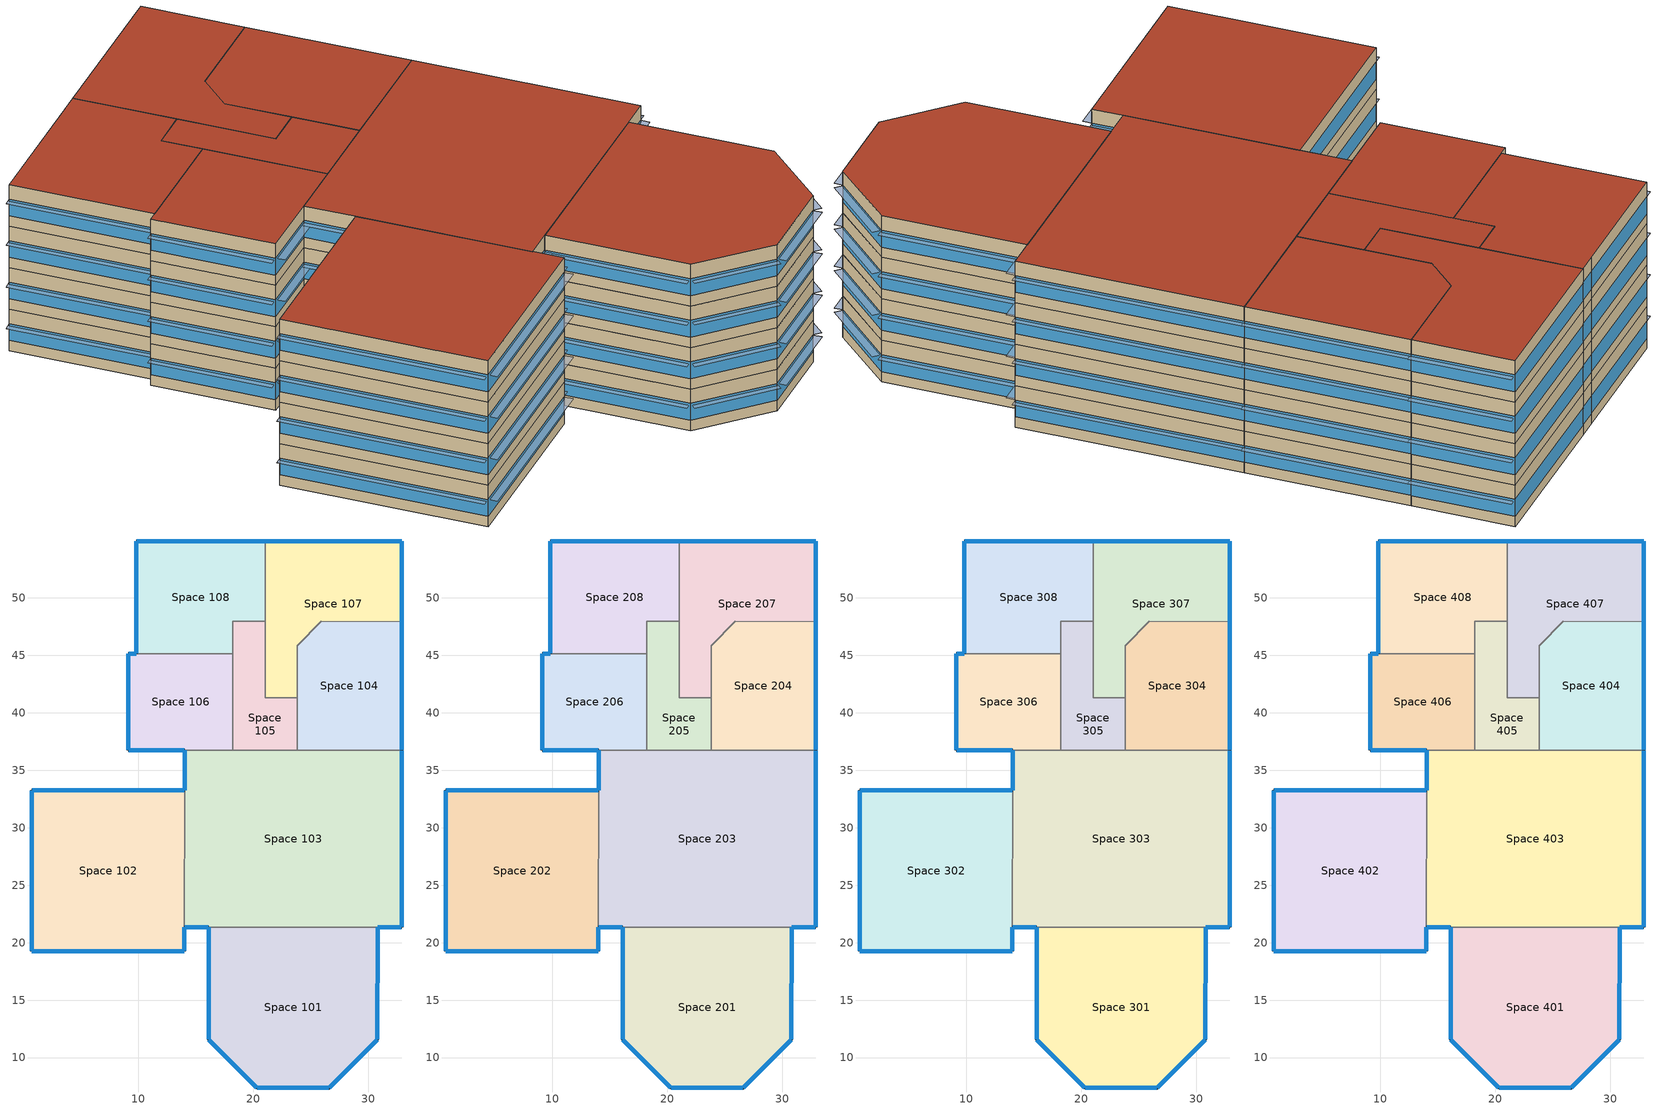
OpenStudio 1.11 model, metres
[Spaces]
Space 101
 floor ground: 16.11,21.36 30.81,21.35 30.8,11.55 26.6,7.35 20.3,7.36 16.1,11.56 z0.09
 wall outside: 16.11,21.36 16.1,11.56 20.3,7.36 26.6,7.35 30.8,11.55 30.81,21.35 z0.09:3.14
 wall to Space 103: 30.81,21.35 16.11,21.36 z0.09:3.14
 window: 20.33,7.36 26.58,7.35 / 26.62,7.37 30.78,11.53 / 30.8,11.58 30.81,21.32 / 16.11,21.33 16.1,11.58 / 16.12,11.54 20.28,7.37 z0.85:2.08
Space 102
 floor ground: 0.71,33.27 14.01,33.26 14.01,19.26 0.71,19.27 z0.09
 wall outside: 14.01,33.26 0.71,33.27 0.71,19.27 14.01,19.26 14.01,21.36 z0.09:3.14
 wall to Space 103: 14.01,21.36 14.01,33.26 z0.09:3.14
 window: 13.99,33.26 0.74,33.27 / 0.73,19.27 13.98,19.26 / 0.71,33.24 0.71,19.29 z0.85:2.08; 14.01,19.28 14.01,21.33 z0.85:2.1
Space 103
 floor ground: 14.02,36.76 32.92,36.75 32.91,21.35 14.01,21.36 z0.09
 wall outside: 14.02,36.76 14.01,33.26 / 30.81,21.35 32.91,21.35 32.92,36.75 / 14.01,21.36 16.11,21.36 z0.09:3.14
 wall to Space 106: 18.22,36.76 14.02,36.76 z0.09:3.14
 wall to Space 105: 23.82,36.75 18.22,36.76 z0.09:3.14
 wall to Space 104: 32.92,36.75 23.82,36.75 z0.09:3.14
 window: 30.83,21.35 32.88,21.35 / 14.03,21.36 16.08,21.36 z0.85:2.1; 14.02,36.73 14.01,33.28 z0.85:2.09; 32.91,21.37 32.92,36.72 z0.85:2.08
Space 104
 floor ground: 25.92,47.95 32.92,47.95 32.92,36.75 23.82,36.75 23.82,45.85 z0.09
 wall outside: 32.92,36.75 32.92,47.95 z0.09:3.14
 wall to Space 107: 32.92,47.95 25.92,47.95 23.82,45.85 23.82,41.3 z0.09:3.14
 wall to Space 105: 23.82,41.3 23.82,36.75 z0.09:3.14
 window: 32.92,36.77 32.92,47.92 z0.85:2.08
Space 105
 floor ground: 18.22,47.96 21.02,47.96 21.02,41.31 23.82,41.3 23.82,36.75 18.22,36.76 z0.09
 wall to Space 108: 21.02,47.96 18.22,47.96 18.22,45.16 z0.09:3.14
 wall to Space 107: 23.82,41.3 21.02,41.31 21.02,47.96 z0.09:3.14
 wall to Space 106: 18.22,45.16 18.22,36.76 z0.09:3.14
Space 106
 floor ground: 9.12,45.16 18.22,45.16 18.22,36.76 9.12,36.76 z0.09
 wall outside: 9.82,45.16 9.12,45.16 9.12,36.76 14.02,36.76 z0.09:3.14
 wall to Space 108: 18.22,45.16 9.82,45.16 z0.09:3.14
 window: 9.14,36.76 13.99,36.76 z0.85:2.09; 9.8,45.16 9.15,45.16 z0.85:2.17; 9.12,45.14 9.12,36.79 z0.85:2.08
Space 107
 floor ground: 21.03,54.96 32.93,54.95 32.92,47.95 25.92,47.95 23.82,45.85 23.82,41.3 21.02,41.31 z0.09
 wall outside: 32.92,47.95 32.93,54.95 21.03,54.96 z0.09:3.14
 wall to Space 108: 21.03,54.96 21.02,47.96 z0.09:3.14
 window: 32.92,47.97 32.93,54.92 / 32.9,54.95 21.05,54.96 z0.85:2.08
Space 108
 floor ground: 19.59,54.96 21.03,54.96 21.02,47.96 18.22,47.96 18.22,45.16 9.82,45.16 9.83,54.95 19.59,54.94 z0.09
 wall outside: 21.03,54.96 19.59,54.96 19.59,54.94 9.83,54.95 9.82,45.16 z0.09:3.14
 window: 21,54.96 19.62,54.96 z0.85:2.12; 9.83,54.92 9.82,45.19 / 19.57,54.94 9.85,54.95 z0.85:2.08
Space 201
 floor to Space 101: 16.11,21.36 30.81,21.35 30.8,11.55 26.6,7.35 20.3,7.36 16.1,11.56 z3.14
 wall outside: 16.11,21.36 16.1,11.56 20.3,7.36 26.6,7.35 30.8,11.55 30.81,21.35 z3.14:6.19
 wall to Space 203: 30.81,21.35 16.11,21.36 z3.14:6.19
 window: 16.12,11.54 20.28,7.37 / 16.11,21.33 16.1,11.58 / 26.62,7.37 30.78,11.53 / 20.33,7.36 26.58,7.35 / 30.8,11.58 30.81,21.32 z3.9:5.13
Space 202
 floor to Space 102: 0.71,33.27 14.01,33.26 14.01,19.26 0.71,19.27 z3.14
 wall outside: 14.01,33.26 0.71,33.27 0.71,19.27 14.01,19.26 14.01,21.36 z3.14:6.19
 wall to Space 203: 14.01,21.36 14.01,33.26 z3.14:6.19
 window: 13.99,33.26 0.74,33.27 / 0.71,33.24 0.71,19.29 / 0.73,19.27 13.98,19.26 z3.9:5.13; 14.01,19.28 14.01,21.33 z3.9:5.15
Space 203
 floor to Space 103: 14.02,36.76 32.92,36.75 32.91,21.35 14.01,21.36 z3.14
 wall outside: 14.02,36.76 14.01,33.26 / 30.81,21.35 32.91,21.35 32.92,36.75 / 14.01,21.36 16.11,21.36 z3.14:6.19
 wall to Space 206: 18.22,36.76 14.02,36.76 z3.14:6.19
 wall to Space 205: 23.82,36.75 18.22,36.76 z3.14:6.19
 wall to Space 204: 32.92,36.75 23.82,36.75 z3.14:6.19
 window: 14.02,36.73 14.01,33.28 z3.9:5.14; 32.91,21.37 32.92,36.72 z3.9:5.13; 14.03,21.36 16.08,21.36 / 30.83,21.35 32.88,21.35 z3.9:5.15
Space 204
 floor to Space 104: 25.92,47.95 32.92,47.95 32.92,36.75 23.82,36.75 23.82,45.85 z3.14
 wall outside: 32.92,36.75 32.92,47.95 z3.14:6.19
 wall to Space 207: 32.92,47.95 25.92,47.95 23.82,45.85 23.82,41.3 z3.14:6.19
 wall to Space 205: 23.82,41.3 23.82,36.75 z3.14:6.19
 window: 32.92,36.77 32.92,47.92 z3.9:5.13
Space 205
 floor to Space 105: 18.22,47.96 21.02,47.96 21.02,41.31 23.82,41.3 23.82,36.75 18.22,36.76 z3.14
 wall to Space 208: 21.02,47.96 18.22,47.96 18.22,45.16 z3.14:6.19
 wall to Space 207: 23.82,41.3 21.02,41.31 21.02,47.96 z3.14:6.19
 wall to Space 206: 18.22,45.16 18.22,36.76 z3.14:6.19
Space 206
 floor to Space 106: 9.12,45.16 18.22,45.16 18.22,36.76 9.12,36.76 z3.14
 wall outside: 9.82,45.16 9.12,45.16 9.12,36.76 14.02,36.76 z3.14:6.19
 wall to Space 208: 18.22,45.16 9.82,45.16 z3.14:6.19
 window: 9.8,45.16 9.15,45.16 z3.9:5.22; 9.14,36.76 13.99,36.76 / 9.12,45.14 9.12,36.79 z3.9:5.13
Space 207
 floor to Space 107: 21.03,54.96 32.93,54.95 32.92,47.95 25.92,47.95 23.82,45.85 23.82,41.3 21.02,41.31 z3.14
 wall outside: 32.92,47.95 32.93,54.95 21.03,54.96 z3.14:6.19
 wall to Space 208: 21.03,54.96 21.02,47.96 z3.14:6.19
 window: 32.92,47.97 32.93,54.92 / 32.9,54.95 21.05,54.96 z3.9:5.13
Space 208
 floor to Space 108: 19.59,54.96 21.03,54.96 21.02,47.96 18.22,47.96 18.22,45.16 9.82,45.16 9.83,54.95 19.59,54.94 z3.14
 wall outside: 21.03,54.96 19.59,54.96 19.59,54.94 9.83,54.95 9.82,45.16 z3.14:6.19
 window: 19.57,54.94 9.85,54.95 / 9.83,54.92 9.82,45.19 z3.9:5.13; 21,54.96 19.62,54.96 z3.9:5.17
Space 301
 floor to Space 201: 16.11,21.36 30.81,21.35 30.8,11.55 26.6,7.35 20.3,7.36 16.1,11.56 z6.19
 wall outside: 16.11,21.36 16.1,11.56 20.3,7.36 26.6,7.35 30.8,11.55 30.81,21.35 z6.19:9.24
 wall to Space 303: 30.81,21.35 16.11,21.36 z6.19:9.24
 window: 16.11,21.33 16.1,11.58 / 30.8,11.58 30.81,21.32 / 20.33,7.36 26.58,7.35 / 16.12,11.54 20.28,7.37 / 26.62,7.37 30.78,11.53 z6.95:8.18
Space 302
 floor to Space 202: 0.71,33.27 14.01,33.26 14.01,19.26 0.71,19.27 z6.19
 wall outside: 14.01,33.26 0.71,33.27 0.71,19.27 14.01,19.26 14.01,21.36 z6.19:9.24
 wall to Space 303: 14.01,21.36 14.01,33.26 z6.19:9.24
 window: 13.99,33.26 0.74,33.27 / 0.71,33.24 0.71,19.29 / 0.73,19.27 13.98,19.26 z6.95:8.17; 14.01,19.28 14.01,21.33 z6.95:8.2
Space 303
 floor to Space 203: 14.02,36.76 32.92,36.75 32.91,21.35 14.01,21.36 z6.19
 wall outside: 14.02,36.76 14.01,33.26 / 30.81,21.35 32.91,21.35 32.92,36.75 / 14.01,21.36 16.11,21.36 z6.19:9.24
 wall to Space 306: 18.22,36.76 14.02,36.76 z6.19:9.24
 wall to Space 305: 23.82,36.75 18.22,36.76 z6.19:9.24
 wall to Space 304: 32.92,36.75 23.82,36.75 z6.19:9.24
 window: 14.02,36.73 14.01,33.28 z6.95:8.19; 14.03,21.36 16.08,21.36 / 30.83,21.35 32.88,21.35 z6.95:8.2; 32.91,21.37 32.92,36.72 z6.95:8.17
Space 304
 floor to Space 204: 25.92,47.95 32.92,47.95 32.92,36.75 23.82,36.75 23.82,45.85 z6.19
 wall outside: 32.92,36.75 32.92,47.95 z6.19:9.24
 wall to Space 307: 32.92,47.95 25.92,47.95 23.82,45.85 23.82,41.3 z6.19:9.24
 wall to Space 305: 23.82,41.3 23.82,36.75 z6.19:9.24
 window: 32.92,36.77 32.92,47.92 z6.95:8.17
Space 305
 floor to Space 205: 18.22,47.96 21.02,47.96 21.02,41.31 23.82,41.3 23.82,36.75 18.22,36.76 z6.19
 wall to Space 308: 21.02,47.96 18.22,47.96 18.22,45.16 z6.19:9.24
 wall to Space 307: 23.82,41.3 21.02,41.31 21.02,47.96 z6.19:9.24
 wall to Space 306: 18.22,45.16 18.22,36.76 z6.19:9.24
Space 306
 floor to Space 206: 9.12,45.16 18.22,45.16 18.22,36.76 9.12,36.76 z6.19
 wall outside: 9.82,45.16 9.12,45.16 9.12,36.76 14.02,36.76 z6.19:9.24
 wall to Space 308: 18.22,45.16 9.82,45.16 z6.19:9.24
 window: 9.8,45.16 9.15,45.16 z6.95:8.26; 9.12,45.14 9.12,36.79 / 9.14,36.76 13.99,36.76 z6.95:8.18
Space 307
 floor to Space 207: 21.03,54.96 32.93,54.95 32.92,47.95 25.92,47.95 23.82,45.85 23.82,41.3 21.02,41.31 z6.19
 wall outside: 32.92,47.95 32.93,54.95 21.03,54.96 z6.19:9.24
 wall to Space 308: 21.03,54.96 21.02,47.96 z6.19:9.24
 window: 32.9,54.95 21.05,54.96 z6.95:8.17; 32.92,47.97 32.93,54.92 z6.95:8.18
Space 308
 floor to Space 208: 19.59,54.96 21.03,54.96 21.02,47.96 18.22,47.96 18.22,45.16 9.82,45.16 9.83,54.95 19.59,54.94 z6.19
 wall outside: 21.03,54.96 19.59,54.96 19.59,54.94 9.83,54.95 9.82,45.16 z6.19:9.24
 window: 19.57,54.94 9.85,54.95 / 9.83,54.92 9.82,45.19 z6.95:8.18; 21,54.96 19.62,54.96 z6.95:8.21
Space 401
 floor to Space 301: 16.11,21.36 30.81,21.35 30.8,11.55 26.6,7.35 20.3,7.36 16.1,11.56 z9.24
 wall outside: 16.11,21.36 16.1,11.56 20.3,7.36 26.6,7.35 30.8,11.55 30.81,21.35 z9.24:12.29
 wall to Space 403: 30.81,21.35 16.11,21.36 z9.24:12.29
 window: 20.33,7.36 26.58,7.35 / 16.12,11.54 20.28,7.37 / 26.62,7.37 30.78,11.53 z10:11.23; 30.8,11.58 30.81,21.32 / 16.11,21.33 16.1,11.58 z10:11.22
 roof outside: 26.6,7.35 30.8,11.55 30.81,21.35 16.11,21.36 16.1,11.56 20.3,7.36 z12.29
Space 402
 floor to Space 302: 0.71,33.27 14.01,33.26 14.01,19.26 0.71,19.27 z9.24
 wall outside: 14.01,33.26 0.71,33.27 0.71,19.27 14.01,19.26 14.01,21.36 z9.24:12.29
 wall to Space 403: 14.01,21.36 14.01,33.26 z9.24:12.29
 window: 0.71,33.24 0.71,19.29 / 13.99,33.26 0.74,33.27 / 0.73,19.27 13.98,19.26 z10:11.22; 14.01,19.28 14.01,21.33 z10:11.25
 roof outside: 14.01,19.26 14.01,33.26 0.71,33.27 0.71,19.27 z12.29
Space 403
 floor to Space 303: 14.02,36.76 32.92,36.75 32.91,21.35 14.01,21.36 z9.24
 wall outside: 14.02,36.76 14.01,33.26 / 30.81,21.35 32.91,21.35 32.92,36.75 / 14.01,21.36 16.11,21.36 z9.24:12.29
 wall to Space 406: 18.22,36.76 14.02,36.76 z9.24:12.29
 wall to Space 405: 23.82,36.75 18.22,36.76 z9.24:12.29
 wall to Space 404: 32.92,36.75 23.82,36.75 z9.24:12.29
 window: 14.02,36.73 14.01,33.28 z10:11.24; 30.83,21.35 32.88,21.35 / 14.03,21.36 16.08,21.36 z10:11.25; 32.91,21.37 32.92,36.72 z10:11.22
 roof outside: 32.91,21.35 32.92,36.75 14.02,36.76 14.01,21.36 z12.29
Space 404
 floor to Space 304: 25.92,47.95 32.92,47.95 32.92,36.75 23.82,36.75 23.82,45.85 z9.24
 wall outside: 32.92,36.75 32.92,47.95 z9.24:12.29
 wall to Space 407: 32.92,47.95 25.92,47.95 23.82,45.85 23.82,41.3 z9.24:12.29
 wall to Space 405: 23.82,41.3 23.82,36.75 z9.24:12.29
 window: 32.92,36.77 32.92,47.92 z10:11.22
 roof outside: 32.92,36.75 32.92,47.95 25.92,47.95 23.82,45.85 23.82,36.75 z12.29
Space 405
 floor to Space 305: 18.22,47.96 21.02,47.96 21.02,41.31 23.82,41.3 23.82,36.75 18.22,36.76 z9.24
 wall to Space 408: 21.02,47.96 18.22,47.96 18.22,45.16 z9.24:12.29
 wall to Space 407: 23.82,41.3 21.02,41.31 21.02,47.96 z9.24:12.29
 wall to Space 406: 18.22,45.16 18.22,36.76 z9.24:12.29
 roof outside: 23.82,36.75 23.82,41.3 21.02,41.31 21.02,47.96 18.22,47.96 18.22,36.76 z12.29
Space 406
 floor to Space 306: 9.12,45.16 18.22,45.16 18.22,36.76 9.12,36.76 z9.24
 wall outside: 9.82,45.16 9.12,45.16 9.12,36.76 14.02,36.76 z9.24:12.29
 wall to Space 408: 18.22,45.16 9.82,45.16 z9.24:12.29
 window: 9.8,45.16 9.15,45.16 z10:11.31; 9.12,45.14 9.12,36.79 z10:11.22; 9.14,36.76 13.99,36.76 z10:11.23
 roof outside: 18.22,36.76 18.22,45.16 9.12,45.16 9.12,36.76 z12.29
Space 407
 floor to Space 307: 21.03,54.96 32.93,54.95 32.92,47.95 25.92,47.95 23.82,45.85 23.82,41.3 21.02,41.31 z9.24
 wall outside: 32.92,47.95 32.93,54.95 21.03,54.96 z9.24:12.29
 wall to Space 408: 21.03,54.96 21.02,47.96 z9.24:12.29
 window: 32.9,54.95 21.05,54.96 z10:11.22; 32.92,47.97 32.93,54.92 z10:11.23
 roof outside: 23.82,41.3 23.82,45.85 25.92,47.95 32.92,47.95 32.93,54.95 21.03,54.96 21.02,41.31 z12.29
Space 408
 floor to Space 308: 19.59,54.96 21.03,54.96 21.02,47.96 18.22,47.96 18.22,45.16 9.82,45.16 9.83,54.95 19.59,54.94 z9.24
 wall outside: 21.03,54.96 19.59,54.96 19.59,54.94 9.83,54.95 9.82,45.16 z9.24:12.29
 window: 19.57,54.94 9.85,54.95 / 9.83,54.92 9.82,45.19 z10:11.22; 21,54.96 19.62,54.96 z10:11.26
 roof outside: 18.22,45.16 18.22,47.96 21.02,47.96 21.03,54.96 19.59,54.96 19.59,54.94 9.83,54.95 9.82,45.16 z12.29
shading: 16.1,11.58 16.11,21.33 15.5,21.33 15.49,11.58 z5.13; 14.01,33.28 14.02,36.73 13.4,36.73 13.4,33.29 z5.14; 9.82,45.19 9.83,54.92 9.21,54.92 9.21,45.19 z2.08; 0.71,19.29 0.71,33.24 0.1,33.24 0.1,19.29 z8.17; 33.52,21.37 33.53,36.72 32.92,36.72 32.91,21.37 z11.22; 33.54,47.97 33.54,54.92 32.93,54.92 32.92,47.97 z5.13; 13.99,36.14 13.99,36.76 9.14,36.76 9.14,36.15 z11.23; 32.88,20.72 32.88,21.35 30.83,21.35 30.83,20.73 z5.15; 26.57,6.74 26.58,7.35 20.33,7.36 20.33,6.74 z8.18; 13.99,36.14 13.99,36.76 9.14,36.76 9.14,36.15 z5.13; 33.54,47.97 33.54,54.92 32.93,54.92 32.92,47.97 z11.23; 9.12,36.79 9.12,45.14 8.51,45.14 8.5,36.79 z11.22; 9.82,45.19 9.83,54.92 9.21,54.92 9.21,45.19 z8.18; 33.53,36.77 33.53,47.92 32.92,47.92 32.92,36.77 z11.22; 19.85,6.94 20.28,7.37 16.12,11.54 15.69,11.11 z5.13; 16.08,20.73 16.08,21.36 14.03,21.36 14.03,20.73 z5.15; 14.63,19.28 14.63,21.33 14.01,21.33 14.01,19.28 z11.25; 27.05,6.94 31.22,11.1 30.78,11.53 26.62,7.37 z5.13; 33.53,36.77 33.53,47.92 32.92,47.92 32.92,36.77 z2.08; 9.82,45.19 9.83,54.92 9.21,54.92 9.21,45.19 z5.13; 32.88,20.72 32.88,21.35 30.83,21.35 30.83,20.73 z11.25; 16.1,11.58 16.11,21.33 15.5,21.33 15.49,11.58 z2.08; 0.71,19.29 0.71,33.24 0.1,33.24 0.1,19.29 z11.22; 26.57,6.74 26.58,7.35 20.33,7.36 20.33,6.74 z2.08; 19.85,6.94 20.28,7.37 16.12,11.54 15.69,11.11 z2.08; 13.98,18.65 13.98,19.26 0.73,19.27 0.73,18.65 z8.17; 9.12,36.79 9.12,45.14 8.51,45.14 8.5,36.79 z8.18; 32.88,20.72 32.88,21.35 30.83,21.35 30.83,20.73 z8.2; 16.1,11.58 16.11,21.33 15.5,21.33 15.49,11.58 z8.18; 33.52,21.37 33.53,36.72 32.92,36.72 32.91,21.37 z5.13; 33.54,47.97 33.54,54.92 32.93,54.92 32.92,47.97 z2.08; 13.98,18.65 13.98,19.26 0.73,19.27 0.73,18.65 z2.08; 14.63,19.28 14.63,21.33 14.01,21.33 14.01,19.28 z5.15; 14.01,33.28 14.02,36.73 13.4,36.73 13.4,33.29 z8.19; 26.57,6.74 26.58,7.35 20.33,7.36 20.33,6.74 z11.23; 31.42,11.58 31.42,21.32 30.81,21.32 30.8,11.58 z11.22; 16.08,20.73 16.08,21.36 14.03,21.36 14.03,20.73 z11.25; 14.01,33.28 14.02,36.73 13.4,36.73 13.4,33.29 z11.24; 33.52,21.37 33.53,36.72 32.92,36.72 32.91,21.37 z2.08; 13.98,18.65 13.98,19.26 0.73,19.27 0.73,18.65 z11.22; 33.52,21.37 33.53,36.72 32.92,36.72 32.91,21.37 z8.17; 26.57,6.74 26.58,7.35 20.33,7.36 20.33,6.74 z5.13; 9.12,36.79 9.12,45.14 8.51,45.14 8.5,36.79 z5.13; 33.54,47.97 33.54,54.92 32.93,54.92 32.92,47.97 z8.18; 16.08,20.73 16.08,21.36 14.03,21.36 14.03,20.73 z2.1; 13.99,36.14 13.99,36.76 9.14,36.76 9.14,36.15 z2.09; 27.05,6.94 31.22,11.1 30.78,11.53 26.62,7.37 z2.08; 31.42,11.58 31.42,21.32 30.81,21.32 30.8,11.58 z2.08; 16.1,11.58 16.11,21.33 15.5,21.33 15.49,11.58 z11.22; 14.01,33.28 14.02,36.73 13.4,36.73 13.4,33.29 z2.09; 13.98,18.65 13.98,19.26 0.73,19.27 0.73,18.65 z5.13; 19.85,6.94 20.28,7.37 16.12,11.54 15.69,11.11 z8.18; 14.63,19.28 14.63,21.33 14.01,21.33 14.01,19.28 z2.1; 31.42,11.58 31.42,21.32 30.81,21.32 30.8,11.58 z5.13; 14.63,19.28 14.63,21.33 14.01,21.33 14.01,19.28 z8.2; 33.53,36.77 33.53,47.92 32.92,47.92 32.92,36.77 z8.17; 16.08,20.73 16.08,21.36 14.03,21.36 14.03,20.73 z8.2; 27.05,6.94 31.22,11.1 30.78,11.53 26.62,7.37 z8.18; 19.85,6.94 20.28,7.37 16.12,11.54 15.69,11.11 z11.23; 9.12,36.79 9.12,45.14 8.51,45.14 8.5,36.79 z2.08; 13.99,36.14 13.99,36.76 9.14,36.76 9.14,36.15 z8.18; 9.82,45.19 9.83,54.92 9.21,54.92 9.21,45.19 z11.22; 32.88,20.72 32.88,21.35 30.83,21.35 30.83,20.73 z2.1; 33.53,36.77 33.53,47.92 32.92,47.92 32.92,36.77 z5.13; 0.71,19.29 0.71,33.24 0.1,33.24 0.1,19.29 z2.08; 0.71,19.29 0.71,33.24 0.1,33.24 0.1,19.29 z5.13; 31.42,11.58 31.42,21.32 30.81,21.32 30.8,11.58 z8.18; 27.05,6.94 31.22,11.1 30.78,11.53 26.62,7.37 z11.23
[Building]
Building 1: Space Type=189.1-2009 - Office - OpenOffice - CZ4-8; Default Construction Set=189.1-2009 - CZ5 - Office
[Site]
OSLO/FORNEBU: Latitude {deg}=59.9; Longitude {deg}=10.62; Time Zone {hr}=1; Elevation {m}=17
[ClimateZones]
Climate Zone Institution Name 1=ASHRAE; Climate Zone Document Name 1=ANSI/ASHRAE Standard 169; Climate Zone Document Year 1=2006; Climate Zone Institution Name 2=CEC; Climate Zone Document Name 2=California Climate Zone Descriptions; Climate Zone Document Year 2=1995
[SizingPeriod:DesignDay] Barometric Pressure {Pa}=101121; Sky Clearness=0; Rain Indicator=0; Snow Indicator=0; Day of Month=21; Daylight Saving Time Indicator=0; Dry-Bulb Temperature Range Modifier Type=DefaultMultipliers
Name | Maximum Dry-Bulb Temperature {C} | Daily Dry-Bulb Temperature Range {deltaC} | Humidity Indicating Conditions at Maximum Dry-Bulb | Wind Speed {m/s} | Wind Direction {deg} | Month | Day Type | Humidity Indicating Type | Solar Model Indicator | ASHRAE Taub | ASHRAE Taud
OSLO/FORNEBU Ann Clg .4% Condns Enth=>MDB | 23.7 | 8.8 | 54500 | 3.2 | 170 | 7 | SummerDesignDay | Enthalpy | ASHRAETau | 0.402 | 2.166
OSLO/FORNEBU Ann Clg .4% Condns DP=>MDB | 20.6 | 8.8 | 17.7 | 3.2 | 170 | 7 | SummerDesignDay | Dewpoint | ASHRAETau | 0.402 | 2.166
OSLO/FORNEBU Ann Hum_n 99.6% Condns DP=>MCDB | -16 | 0 | -19.9 | 0.8 | 0 | 1 | WinterDesignDay | Dewpoint | ASHRAEClearSky
OSLO/FORNEBU Ann Htg Wind 99.6% Condns WS=>MCDB | 5.4 | 0 | 5.4 | 10.6 | 0 | 1 | WinterDesignDay | Wetbulb | ASHRAEClearSky
OSLO/FORNEBU Ann Htg 99.6% Condns DB | -17.2 | 0 | -17.2 | 0.8 | 0 | 1 | WinterDesignDay | Wetbulb | ASHRAEClearSky
OSLO/FORNEBU Ann Clg .4% Condns WB=>MDB | 24.1 | 8.8 | 19.2 | 3.2 | 170 | 7 | SummerDesignDay | Wetbulb | ASHRAETau | 0.402 | 2.166
OSLO/FORNEBU Ann Clg .4% Condns DB=>MWB | 26.8 | 8.8 | 17.8 | 3.2 | 170 | 7 | SummerDesignDay | Wetbulb | ASHRAETau | 0.402 | 2.166
[DefaultConstructionSet] Interior Partition Construction=Interior Partition
Name | Default Exterior Surface Constructions | Default Interior Surface Constructions | Default Ground Contact Surface Constructions | Default Exterior SubSurface Constructions | Default Interior SubSurface Constructions
189.1-2009 - CZ5 - Office | Default Surface Constructions 13 | Default Surface Constructions 14 | Default Surface Constructions 15 | Default Sub Surface Constructions 9 | Default Sub Surface Constructions 10
new | Default Surface Constructions 1 | Default Surface Constructions 2 | Default Surface Constructions 3 | Default Sub Surface Constructions 1 | Default Sub Surface Constructions 2
[DefaultSurfaceConstructions]
Name | Floor Construction | Wall Construction | Roof Ceiling Construction
Default Surface Constructions 1 | ExtSlabCarpet 4in ClimateZone 1-8 | ASHRAE 189.1-2009 ExtWall Mass ClimateZone 1 | ASHRAE 189.1-2009 ExtRoof IEAD ClimateZone 1
Default Surface Constructions 2; Default Surface Constructions 14 | Interior Floor | Interior Wall | Interior Ceiling
Default Surface Constructions 3; Default Surface Constructions 15 | ExtSlabCarpet 4in ClimateZone 1-8 | ExtSlabCarpet 4in ClimateZone 1-8 | ExtSlabCarpet 4in ClimateZone 1-8
Default Surface Constructions 13 | ExtSlabCarpet 4in ClimateZone 1-8 | ASHRAE 189.1-2009 ExtWall Mass ClimateZone 5 | ASHRAE 189.1-2009 ExtRoof IEAD ClimateZone 2-5
[Construction]
ExtSlabCarpet 4in ClimateZone 1-8: MAT-CC05 4 HW CONCRETE, CP02 CARPET PAD
ASHRAE 189.1-2009 ExtWall Mass ClimateZone 1: 1IN Stucco, 8IN Concrete HW, Wall Insulation [31], 1/2IN Gypsum
ASHRAE 189.1-2009 ExtRoof IEAD ClimateZone 1: Roof Membrane, Roof Insulation [18], Metal Decking
Interior Floor: F16 Acoustic tile, F05 Ceiling air space resistance, M11 100mm lightweight concrete
Interior Wall: G01a 19mm gypsum board, F04 Wall air space resistance, G01a 19mm gypsum board
Interior Ceiling: M11 100mm lightweight concrete, F05 Ceiling air space resistance, F16 Acoustic tile
ASHRAE 189.1-2009 ExtWindow ClimateZone 1: Theoretical Glass [167]
Exterior Door: F08 Metal surface, I01 25mm insulation board
Interior Window: Clear 3mm
Interior Door; Interior Partition: G05 25mm wood
ASHRAE 189.1-2009 ExtRoof IEAD ClimateZone 2-5: Roof Membrane, Roof Insulation [21], Metal Decking
ASHRAE 189.1-2009 ExtWindow ClimateZone 4-5: Theoretical Glass [207]
ASHRAE 189.1-2009 ExtWall Mass ClimateZone 5: 1IN Stucco, 8IN Concrete HW, Wall Insulation [40], 1/2IN Gypsum
new: 1IN Stucco, 8IN Concrete HW, 1/2IN Gypsum, Wall Insulation [44]
[Material] Thermal Absorptance=0.9
Name | Roughness | Thickness {m} | Conductivity {W/m-K} | Density {kg/m3} | Specific Heat {J/kg-K} | Solar Absorptance | Visible Absorptance
MAT-CC05 4 HW CONCRETE | Rough | 0.1016 | 1.311 | 2240 | 836.8 | 0.85 | 0.85
1IN Stucco | Smooth | 0.0253 | 0.6918 | 1858 | 837 | 0.92 | 0.92
8IN Concrete HW | MediumRough | 0.2033 | 1.7296 | 2243 | 837 | 0.65 | 0.65
Wall Insulation [31] | MediumRough | 0.0337 | 0.0432 | 91 | 837 | 0.5 | 0.5
1/2IN Gypsum | Smooth | 0.0127 | 0.16 | 784.9 | 830 | 0.4 | 0.4
Roof Membrane | VeryRough | 0.0095 | 0.16 | 1121.29 | 1460 | 0.7 | 0.7
Roof Insulation [18] | MediumRough | 0.1693 | 0.049 | 265 | 836.8 | 0.7 | 0.7
Metal Decking | MediumSmooth | 0.0015 | 45.006 | 7680 | 418.4 | 0.6 | 0.6
F16 Acoustic tile | MediumSmooth | 0.0191 | 0.06 | 368 | 590 | 0.3 | 0.3
M11 100mm lightweight concrete | MediumRough | 0.1016 | 0.53 | 1280 | 840 | 0.5 | 0.5
G01a 19mm gypsum board | MediumSmooth | 0.019 | 0.16 | 800 | 1090 | 0.4 | 0.4
F08 Metal surface | Smooth | 0.0008 | 45.28 | 7824 | 500 | 0.7 | 0.7
I01 25mm insulation board | MediumRough | 0.0254 | 0.03 | 43 | 1210 | 0.6 | 0.6
G05 25mm wood | MediumSmooth | 0.0254 | 0.15 | 608 | 1630 | 0.5 | 0.5
Roof Insulation [21] | MediumRough | 0.2105 | 0.049 | 265 | 836.8 | 0.7 | 0.7
Wall Insulation [40] | MediumRough | 0.0794 | 0.0432 | 91 | 837 | 0.5 | 0.5
Wall Insulation [44] | MediumRough | 0.1104 | 0.0432 | 91 | 837 | 0.5 | 0.5
[Material:NoMass]
CP02 CARPET PAD: Roughness=Smooth; Thermal Resistance {m2-K/W}=0.1; Thermal Absorptance=0.9; Solar Absorptance=0.8; Visible Absorptance=0.8
[Material:AirGap]
Name | Thermal Resistance {m2-K/W}
F05 Ceiling air space resistance | 0.18
F04 Wall air space resistance | 0.15
[DefaultSubSurfaceConstructions]
Name | Fixed Window Construction | Operable Window Construction | Door Construction | Tubular Daylight Dome Construction | Tubular Daylight Diffuser Construction
Default Sub Surface Constructions 1 | ASHRAE 189.1-2009 ExtWindow ClimateZone 1 | ASHRAE 189.1-2009 ExtWindow ClimateZone 1 | Exterior Door | Interior Window | Interior Window
Default Sub Surface Constructions 2; Default Sub Surface Constructions 10 | Interior Window | Interior Window | Interior Door
Default Sub Surface Constructions 9 | ASHRAE 189.1-2009 ExtWindow ClimateZone 4-5 | ASHRAE 189.1-2009 ExtWindow ClimateZone 4-5 | Exterior Door | Interior Window | Interior Window
[WindowMaterial:Glazing] Optical Data Type=SpectralAverage; Thickness {m}=0.003; Back Side Solar Reflectance at Normal Incidence=0; Back Side Visible Reflectance at Normal Incidence=0; Infrared Transmittance at Normal Incidence=0; Dirt Correction Factor for Solar and Visible Transmittance=1; Solar Diffusing=No
Name | Solar Transmittance at Normal Incidence | Front Side Solar Reflectance at Normal Incidence | Visible Transmittance at Normal Incidence | Front Side Visible Reflectance at Normal Incidence | Front Side Infrared Hemispherical Emissivity | Back Side Infrared Hemispherical Emissivity | Conductivity {W/m-K}
Theoretical Glass [167] | 0.2374 | 0.7126 | 0.2512 | 0.6988 | 0.985 | 0.985 | 2.1073
Clear 3mm | 0.837 | 0.075 | 0.898 | 0.081 | 0.84 | 0.84 | 0.9
Theoretical Glass [207] | 0.3311 | 0.6189 | 0.44 | 0.51 | 0.9 | 0.9 | 0.0133
[SpaceType] Standards Building Type=Office; Standards Space Type=OpenOffice
Name | Default Schedule Set | Design Specification Outdoor Air Object
189.1-2009 - Office - OpenOffice - CZ1-3 | 189.1-2009 - Office - OpenOffice - CZ1-3 Schedule Set | 189.1-2009 - Office - OpenOffice - CZ1-3 Ventilation
189.1-2009 - Office - OpenOffice - CZ4-8 | 189.1-2009 - Office - OpenOffice - CZ4-8 Schedule Set | 189.1-2009 - Office - OpenOffice - CZ4-8 Ventilation
[DefaultScheduleSet] Number of People Schedule=Office Work Occ; People Activity Level Schedule=Office Activity; Lighting Schedule=Office Bldg Light; Electric Equipment Schedule=Office Bldg Equip; Infiltration Schedule=Office Infil Quarter On
189.1-2009 - Office - OpenOffice - CZ1-3 Schedule Set; 189.1-2009 - Office - OpenOffice - CZ4-8 Schedule Set
[Lights:Definition] Design Level Calculation Method=Watts/Area; Watts per Space Floor Area {W/m2}=10.6563
189.1-2009 - Office - OpenOffice - CZ1-3 Lights Definition; 189.1-2009 - Office - OpenOffice - CZ4-8 Lights Definition
[Lights]
Name | Lights Definition | Space or SpaceType
189.1-2009 - Office - OpenOffice - CZ1-3 Lights | 189.1-2009 - Office - OpenOffice - CZ1-3 Lights Definition | 189.1-2009 - Office - OpenOffice - CZ1-3
189.1-2009 - Office - OpenOffice - CZ4-8 Lights | 189.1-2009 - Office - OpenOffice - CZ4-8 Lights Definition | 189.1-2009 - Office - OpenOffice - CZ4-8
[DesignSpecification:OutdoorAir] Outdoor Air Method=Sum; Outdoor Air Flow per Person {m3/s-person}=0.00943895
189.1-2009 - Office - OpenOffice - CZ1-3 Ventilation; 189.1-2009 - Office - OpenOffice - CZ4-8 Ventilation
[People:Definition] Number of People Calculation Method=People/Area; People per Space Floor Area {person/m2}=0.0565105; Fraction Radiant=0.3
189.1-2009 - Office - OpenOffice - CZ1-3 People Definition; 189.1-2009 - Office - OpenOffice - CZ4-8 People Definition
[People]
Name | People Definition | Space or SpaceType
189.1-2009 - Office - OpenOffice - CZ1-3 People | 189.1-2009 - Office - OpenOffice - CZ1-3 People Definition | 189.1-2009 - Office - OpenOffice - CZ1-3
189.1-2009 - Office - OpenOffice - CZ4-8 People | 189.1-2009 - Office - OpenOffice - CZ4-8 People Definition | 189.1-2009 - Office - OpenOffice - CZ4-8
[SpaceInfiltration:DesignFlowRate] Design Flow Rate Calculation Method=Flow/ExteriorArea
Name | Space or SpaceType | Flow per Exterior Surface Area {m3/s-m2}
189.1-2009 - Office - OpenOffice - CZ1-3 Infiltration | 189.1-2009 - Office - OpenOffice - CZ1-3 | 0.00030226
189.1-2009 - Office - OpenOffice - CZ4-8 Infiltration | 189.1-2009 - Office - OpenOffice - CZ4-8 | 0.000226568
[ElectricEquipment:Definition] Design Level Calculation Method=Watts/Area; Watts per Space Floor Area {W/m2}=7.64238
189.1-2009 - Office - OpenOffice - CZ1-3 Electric Equipment Definition; 189.1-2009 - Office - OpenOffice - CZ4-8 Electric Equipment Definition
[ElectricEquipment]
Name | Electric Equipment Definition | Space or SpaceType
189.1-2009 - Office - OpenOffice - CZ1-3 Electric Equipment | 189.1-2009 - Office - OpenOffice - CZ1-3 Electric Equipment Definition | 189.1-2009 - Office - OpenOffice - CZ1-3
189.1-2009 - Office - OpenOffice - CZ4-8 Electric Equipment | 189.1-2009 - Office - OpenOffice - CZ4-8 Electric Equipment Definition | 189.1-2009 - Office - OpenOffice - CZ4-8
[ThermostatSetpoint:DualSetpoint]
Thermal Zone 1 Thermostat 1: Heating Setpoint Temperature Schedule=Medium Office HtgSetp; Cooling Setpoint Temperature Schedule=Medium Office ClgSetp
[BuildingStory] Nominal Floor to Floor Height {m}=3.048
Name | Nominal Z Coordinate {m}
Building Story 1 | 0
Building Story 2 | 3.048
Building Story 3 | 6.096
Building Story 4 | 9.144
[Space] Default Construction Set=new
Name | Space Type | Building Story | Thermal Zone
Space 101; Space 102; Space 103; Space 104; Space 105; Space 106; Space 107; Space 108 | 189.1-2009 - Office - OpenOffice - CZ1-3 | Building Story 1 | Thermal Zone 1
Space 201; Space 202; Space 203; Space 204; Space 205; Space 206; Space 207; Space 208 |  | Building Story 2
Space 301; Space 302; Space 303; Space 304; Space 305; Space 306; Space 307; Space 308 |  | Building Story 3
Space 401; Space 402; Space 403; Space 404; Space 405; Space 406; Space 407; Space 408 |  | Building Story 4
[ThermalZone]
Thermal Zone 1: Thermostat=Thermal Zone 1 Thermostat 1; Use Ideal Air Loads=Yes
[Sizing:Zone]
Thermal Zone 1: Zone Cooling Design Supply Air Temperature Input Method=SupplyAirTemperature; Zone Cooling Design Supply Air Temperature {C}=14; Zone Cooling Design Supply Air Temperature Difference {deltaC}=11.11; Zone Heating Design Supply Air Temperature Input Method=SupplyAirTemperature; Zone Heating Design Supply Air Temperature {C}=40; Zone Heating Design Supply Air Temperature Difference {deltaC}=11.11; Zone Cooling Design Supply Air Humidity Ratio {kg-H2O/kg-air}=0.0085; Zone Heating Design Supply Air Humidity Ratio {kg-H2O/kg-air}=0.008; Cooling Design Air Flow Method=DesignDay; Heating Design Air Flow Method=DesignDay; Account for Dedicated Outdoor Air System=No; Dedicated Outdoor Air System Control Strategy=NeutralSupplyAir; Dedicated Outdoor Air Low Setpoint Temperature for Design {C}=autosize; Dedicated Outdoor Air High Setpoint Temperature for Design {C}=autosize
[Schedule:Ruleset]
Name | Default Day Schedule | Summer Design Day Schedule | Winter Design Day Schedule
Office Bldg Light | Office Bldg Light Default Schedule | Office Bldg Light Summer Design Day | Office Bldg Light Winter Design Day
Office Activity | Office Activity Default Schedule | Office Activity Summer Design Day | Office Activity Winter Design Day
Office Infil Quarter On | Office Infil Quarter On Default Schedule | Office Infil Quarter On Summer Design Day | Office Infil Quarter On Winter Design Day
Office Bldg Equip | Office Bldg Equip Default Schedule | Office Bldg Equip Summer Design Day | Office Bldg Equip Winter Design Day
Medium Office HtgSetp | Medium Office HtgSetp Default Schedule | Medium Office HtgSetp Summer Design Day | Medium Office HtgSetp Winter Design Day
Medium Office ClgSetp | Medium Office ClgSetp Default Schedule | Medium Office ClgSetp Summer Design Day | Medium Office ClgSetp Winter Design Day
Office Work Occ | Office Bldg Occ Default Schedule | Office Bldg Occ Summer Design Day | Office Bldg Occ Winter Design Day
[Schedule:Day]
Office Bldg Light Default Schedule: 5, 0, 0.05, 7, 0, 0.1, 8, 0, 0.3, 17, 0, 0.9, 18, 0, 0.7, 20, 0, 0.5, 22, 0, 0.3, 23, 0, 0.1, 24, 0, 0.05
Office Bldg Light Summer Design Day; Office Infil Quarter On Rule 1 Day Schedule; Office Bldg Equip Summer Design Day: 24, 0, 1
Office Bldg Light Winter Design Day; Office Bldg Equip Winter Design Day; Office Bldg Occ Winter Design Day; Office Bldg Occ Rule 1 Day Schedule: 24, 0, 0
Office Bldg Light Rule 1 Day Schedule: 24, 0, 0.05
Office Bldg Light Rule 2 Day Schedule: 6, 0, 0.05, 8, 0, 0.1, 14, 0, 0.5, 17, 0, 0.15, 24, 0, 0.05
Office Activity Default Schedule; Office Activity Summer Design Day; Office Activity Winter Design Day: 24, 0, 132
Office Infil Quarter On Default Schedule; Office Infil Quarter On Summer Design Day: 6, 0, 1, 22, 0, 0.25, 24, 0, 1
Office Infil Quarter On Winter Design Day; Office Infil Quarter On Rule 2 Day Schedule: 6, 0, 1, 18, 0, 0.25, 24, 0, 1
Office Bldg Equip Default Schedule: 8, 0, 0.4, 12, 0, 0.9, 13, 0, 0.8, 17, 0, 0.9, 18, 0, 0.8, 20, 0, 0.6, 22, 0, 0.5, 24, 0, 0.4
Office Bldg Equip Rule 1 Day Schedule: 24, 0, 0.3
Office Bldg Equip Rule 2 Day Schedule: 6, 0, 0.3, 8, 0, 0.4, 14, 0, 0.5, 17, 0, 0.35, 24, 0, 0.3
Medium Office HtgSetp Default Schedule: 6, 0, 15.6, 22, 0, 21, 24, 0, 15.6
Medium Office HtgSetp Summer Design Day; Medium Office HtgSetp Rule 1 Day Schedule: 24, 0, 15.6
Medium Office HtgSetp Winter Design Day: 24, 0, 21
Medium Office HtgSetp Rule 2 Day Schedule: 6, 0, 15.6, 18, 0, 21, 24, 0, 15.6
Medium Office ClgSetp Default Schedule; Medium Office ClgSetp Summer Design Day: 6, 0, 26.7, 22, 0, 24, 24, 0, 26.7
Medium Office ClgSetp Winter Design Day; Medium Office ClgSetp Rule 1 Day Schedule: 24, 0, 26.7
Medium Office ClgSetp Rule 2 Day Schedule: 6, 0, 26.7, 18, 0, 24, 24, 0, 26.7
Office Bldg Occ Default Schedule: 6, 0, 0, 7, 0, 0.1, 8, 0, 0.2, 12, 0, 0.85, 13, 0, 0.5, 17, 0, 0.85, 18, 0, 0.7, 20, 0, 0.4, 22, 0, 0.1, 24, 0, 0.05
Office Bldg Occ Summer Design Day: 6, 0, 0, 22, 0, 1, 24, 0, 0.05
Office Bldg Occ Rule 2 Day Schedule: 6, 0, 0, 8, 0, 0.1, 14, 0, 0.4, 17, 0, 0.1, 24, 0, 0
[Schedule:Rule] Apply Monday=No; Apply Tuesday=No; Apply Wednesday=No; Apply Thursday=No; Apply Friday=No; Date Specification Type=DateRange; Start Month=1; Start Day=1; End Month=12; End Day=31
Name | Schedule Ruleset | Rule Order | Day Schedule | Apply Sunday | Apply Saturday
Office Bldg Light Rule 1 | Office Bldg Light | 0 | Office Bldg Light Rule 1 Day Schedule | Yes | No
Office Bldg Light Rule 2 | Office Bldg Light | 1 | Office Bldg Light Rule 2 Day Schedule | No | Yes
Office Infil Quarter On Rule 1 | Office Infil Quarter On | 0 | Office Infil Quarter On Rule 1 Day Schedule | Yes | No
Office Infil Quarter On Rule 2 | Office Infil Quarter On | 1 | Office Infil Quarter On Rule 2 Day Schedule | No | Yes
Office Bldg Equip Rule 1 | Office Bldg Equip | 0 | Office Bldg Equip Rule 1 Day Schedule | Yes | No
Office Bldg Equip Rule 2 | Office Bldg Equip | 1 | Office Bldg Equip Rule 2 Day Schedule | No | Yes
Medium Office HtgSetp Rule 1 | Medium Office HtgSetp | 0 | Medium Office HtgSetp Rule 1 Day Schedule | Yes | No
Medium Office HtgSetp Rule 2 | Medium Office HtgSetp | 1 | Medium Office HtgSetp Rule 2 Day Schedule | No | Yes
Medium Office ClgSetp Rule 1 | Medium Office ClgSetp | 0 | Medium Office ClgSetp Rule 1 Day Schedule | Yes | No
Medium Office ClgSetp Rule 2 | Medium Office ClgSetp | 1 | Medium Office ClgSetp Rule 2 Day Schedule | No | Yes
Office Work Occ Rule 1 | Office Work Occ | 0 | Office Bldg Occ Rule 1 Day Schedule | Yes | No
Office Work Occ Rule 2 | Office Work Occ | 1 | Office Bldg Occ Rule 2 Day Schedule | No | Yes
